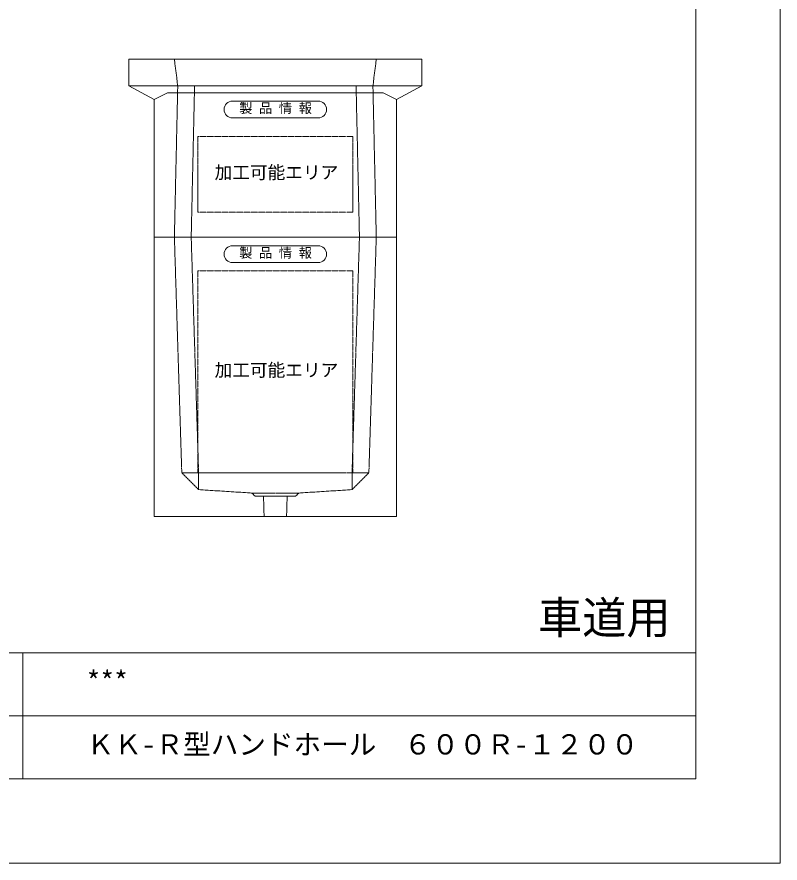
# Model space of a CAD drawing. Units: millimetres, scale not verified. Extents: x -3712 to 3712, y -2625 to 2625.
# Drawn here: x 1445 to 3712, y -2625 to -110 of the extents above; entities that cross this region are included whole.
import ezdxf
from ezdxf.enums import TextEntityAlignment as Align

# ---------------------------------------------------------------- set-up
doc = ezdxf.new("R2010")
doc.units = ezdxf.units.MM
doc.header["$LTSCALE"] = 10
doc.linetypes.add('LONG_DASHED1', pattern=[7, 6, -1])
doc.linetypes.add('LONG_DOUBLE_CHAIN', pattern=[21.8, 18, -1, 0.6, -0.6, 0.6, -1])
for name, color, linetype, lineweight in [('0-0_D-TTL', 7, 'Continuous', 9), ('0-1_Defpoints', 7, 'Continuous', 9), ('0-2_D-TTL-FRAM1', 134, 'Continuous', 9), ('0-3_D-TTL-TXT', 7, 'Continuous', 9), ('0-7_D-STR', 7, 'LONG_DASHED1', 9), ('0-8_D-STR-STR1', 7, 'Continuous', 9), ('0-9_D-STR-STR5', 1, 'LONG_DOUBLE_CHAIN', 9)]:
    doc.layers.add(name, color=color, linetype=linetype, lineweight=lineweight)
doc.styles.add('ＭＳ ゴシック', font='')
doc.styles.get('ＭＳ ゴシック').set_extended_font_data('MS Gothic')

# ---------------------------------------------------------------- blocks, each defined once
blk = doc.blocks.new('A$C4DE05FD1')
at = {"layer": '0-0_D-TTL', "color": 134}
for p in [(57400, 38000), (2000, 2000)]:
    blk.add_line(p, (57400, 2000), dxfattribs=at)
at = {"layer": '0-1_Defpoints', "color": 134}
for p in [(59400, 42000), (0, 0)]:
    blk.add_line(p, (59400, 0), dxfattribs=at)
at = {"layer": '0-2_D-TTL-FRAM1'}
for p, q in [((19400, 5000), (57400, 5000)), ((41400, 5000), (41400, 2000)), ((32400, 3500), (57400, 3500))]:
    blk.add_line(p, q, dxfattribs=at)
blk = doc.blocks.new('A$C4A6C5A6A')
at = {"layer": '0-8_D-STR-STR1'}
for p, q in [((-1275, 0), (1275, 0)), ((-1275, -500), (1275, -500))]:
    blk.add_line(p, q, dxfattribs=at)
for centre, start, end in [((-1275, -250), 90, 270), ((1275, -250), 270, 90)]:
    blk.add_arc(centre, 250, start, end, dxfattribs=at)
at = {"layer": '0-8_D-STR-STR1', "style": 'ＭＳ ゴシック'}
blk.add_text('製 品 情 報', height=288.6, dxfattribs=at).set_placement((-1074.8, -441.3), align=Align.BOTTOM_LEFT)
blk = doc.blocks.new('A$C201033A2')
at = {"layer": '0-7_D-STR', "linetype": 'Continuous'}
for p, q in [((-4350, 4500), (-4350, 5300)), ((-4350, 5300), (4350, 5300)), ((4350, 5300), (4350, 4500)), ((-3600, 4100), (-4350, 4500)), ((4350, 4500), (-4350, 4500)), ((-3600, 4100), (-3200, 4300)), ((3600, 4100), (4350, 4500)), ((-3600, 0), (-3600, 4100)), ((3600, 4100), (3600, 0)), ((-3600, 0), (3600, 0))]:
    blk.add_line(p, q, dxfattribs=at)
at = {"layer": '0-7_D-STR'}
for p, q in [((-3000, 5300), (-2900, 4500)), ((3000, 5300), (2900, 4500)), ((-2900, 4500), (-3000, 0)), ((-2400, 4500), (-2500, 0)), ((2400, 4500), (2500, 0)), ((2900, 4500), (3000, 0))]:
    blk.add_line(p, q, dxfattribs=at)
at = {"layer": '0-7_D-STR', "linetype": 'Continuous'}
blk.add_lwpolyline([(3600, 4100), (3200, 4300), (-3200, 4300)], dxfattribs=at)
at = {"layer": '0-9_D-STR-STR5'}
for p, q in [((2300, 3000), (2300, 750)), ((2300, 750), (-2300, 750))]:
    blk.add_line(p, q, dxfattribs=at)
blk.add_lwpolyline([(2300, 3000), (-2300, 3000), (-2300, 750)], dxfattribs=at)
at = {"layer": '0-8_D-STR-STR1'}
blk.add_blockref('A$C4A6C5A6A', (0, 4050), dxfattribs=at)
blk = doc.blocks.new('A$C6F6A31C9')
at = {"layer": '0-7_D-STR', "linetype": 'Continuous'}
for p, q in [((-3600, 0), (3600, 0)), ((-3600, -8300), (-3600, 0))]:
    blk.add_line(p, q, dxfattribs=at)
at = {"layer": '0-7_D-STR'}
for p, q in [((-3000, 0), (-2780, -7000)), ((-2500, 0), (-2280, -7000)), ((2500, 0), (2280, -7000)), ((3000, 0), (2780, -7000)), ((-2280, -7500), (-2780, -7000)), ((-2780, -7000), (2780, -7000)), ((-2280, -7500), (-2280, -7000)), ((2280, -7500), (2780, -7000)), ((2280, -7500), (2280, -7000)), ((-2280, -7500), (-700, -7600)), ((2280, -7500), (700, -7600)), ((-600, -7690), (-700, -7600)), ((700, -7600), (-700, -7600)), ((600, -7690), (-600, -7690)), ((-333, -8300), (-352.5, -7690)), ((333, -8300), (352.5, -7690)), ((600, -7690), (700, -7600))]:
    blk.add_line(p, q, dxfattribs=at)
at = {"layer": '0-7_D-STR', "linetype": 'Continuous'}
blk.add_lwpolyline([(-3600, -8300), (3600, -8300), (3600, 0)], dxfattribs=at)
at = {"layer": '0-9_D-STR-STR5'}
for p, q in [((2300, -1000), (2300, -7000)), ((2300, -7000), (-2300, -7000))]:
    blk.add_line(p, q, dxfattribs=at)
blk.add_lwpolyline([(2300, -1000), (-2300, -1000), (-2300, -7000)], dxfattribs=at)
at = {"layer": '0-8_D-STR-STR1'}
blk.add_blockref('A$C4A6C5A6A', (0, -250), dxfattribs=at)

msp = doc.modelspace()

# ---------------------------------------------------------------- block references
at = {"layer": '0-0_D-TTL', "xscale": 0.125, "yscale": 0.125}
msp.add_blockref('A$C4DE05FD1', (-3712.5, -2625), dxfattribs=at)
at = {"layer": '0-7_D-STR', "xscale": 0.1, "yscale": 0.1}
for name in ['A$C201033A2', 'A$C6F6A31C9']:
    msp.add_blockref(name, (2212.5, -765), dxfattribs=at)

# ---------------------------------------------------------------- texts
at = {"layer": '0-3_D-TTL-TXT', "style": 'ＭＳ ゴシック'}
for s, height, p in [('車道用', 96.19, (2993.32, -1972.31)), ('***', 60.12, (1651.65, -2132.75)), ('ＫＫ-Ｒ型ハンドホール\u3000６００Ｒ-１２００', 60.12, (1651.65, -2320.25))]:
    msp.add_text(s, height=height, dxfattribs=at).set_placement(p, align=Align.BOTTOM_LEFT)
at = {"layer": '0-9_D-STR-STR5', "style": 'ＭＳ ゴシック'}
for p in [(2032.02, -602.75), (2032.02, -1190.25)]:
    msp.add_text('加工可能エリア', height=38.49, dxfattribs=at).set_placement(p, align=Align.BOTTOM_LEFT)

doc.saveas('drawing.dxf')
